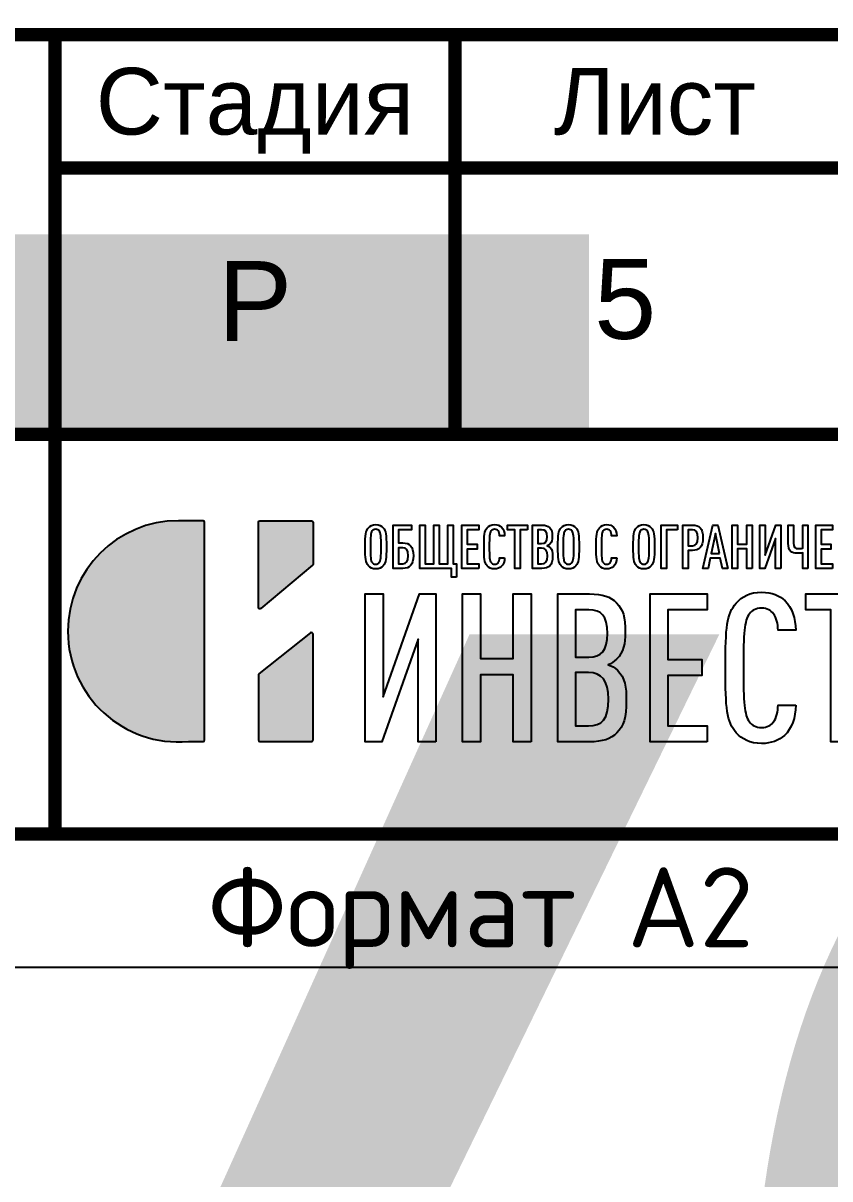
# Model space of a CAD drawing. Header units: millimetres. Extents: x 1642 to 8783, y 1095 to 5441.
# Drawn here: x 5360.8 to 5391.07, y 1828.47 to 1871.84 of the extents above; entities that cross this region are included whole.
import ezdxf
from ezdxf.enums import TextEntityAlignment as Align

# ---------------------------------------------------------------- set-up
doc = ezdxf.new("R2018")
doc.units = ezdxf.units.MM
doc.layers.add('layer 1', color=7, linetype='Continuous')
doc.layers.add('Размеры на чертеже', color=250, linetype='Continuous', lineweight=25)
doc.styles.add('-ISOCPEUR-', font='isocpeur.ttf')
doc.styles.get("Standard").update_dxf_attribs({"font": 'arial.ttf'})

# ---------------------------------------------------------------- blocks, each defined once
blk = doc.blocks.new('Лого')
h = blk.add_hatch(color=151)
h.set_gradient(color1=(158, 191, 227), color2=(46, 54, 92), tint=1, name='HEMISPHERICAL')
edge = h.paths.add_edge_path()
edge.add_spline(control_points=[(0.349, 0.4943), (-0.1909, 0.4468), (-0.6571, 0.8707), (-0.6571, 1.4146), (-0.6571, 1.4146), (-0.6571, 1.9249), (-0.2434, 2.3386), (0.2669, 2.3386), (0.2669, 2.3386), (0.2669, 2.3386), (0.4714, 2.3386), (0.4714, 2.3386), (0.4714, 2.3386), (0.4787, 2.3386), (0.4846, 2.3327), (0.4846, 2.3254), (0.4846, 2.3254), (0.4846, 2.3254), (0.4846, 0.5075), (0.4846, 0.5075), (0.4846, 0.5075), (0.4846, 0.5003), (0.4787, 0.4943), (0.4714, 0.4943), (0.4714, 0.4943), (0.4714, 0.4943), (0.3502, 0.4943), (0.3502, 0.4943), (0.3502, 0.4943), (0.3497, 0.4943), (0.3494, 0.4943), (0.349, 0.4943)], knot_values=[0, 0, 0, 0, 0.111111, 0.111111, 0.111111, 0.111121, 0.222222, 0.222222, 0.222222, 0.222232, 0.333333, 0.333333, 0.333333, 0.333344, 0.444444, 0.444444, 0.444444, 0.444455, 0.555556, 0.555556, 0.555556, 0.555566, 0.666667, 0.666667, 0.666667, 0.666677, 0.777778, 0.777778, 0.777778, 0.777788, 1, 1, 1, 1], degree=3, periodic=0)
edge = h.paths.add_edge_path()
edge.add_spline(control_points=[(0.9551, 1.604), (0.9551, 1.604), (1.3853, 1.966), (1.3853, 1.966), (1.3853, 1.966), (1.3884, 1.9686), (1.39, 1.972), (1.39, 1.9761), (1.39, 1.9761), (1.39, 1.9761), (1.39, 2.3254), (1.39, 2.3254), (1.39, 2.3254), (1.39, 2.3327), (1.3841, 2.3386), (1.3768, 2.3386), (1.3768, 2.3386), (1.3768, 2.3386), (0.9466, 2.3386), (0.9466, 2.3386), (0.9466, 2.3386), (0.9393, 2.3386), (0.9334, 2.3327), (0.9334, 2.3254), (0.9334, 2.3254), (0.9334, 2.3254), (0.9334, 1.6141), (0.9334, 1.6141), (0.9334, 1.6141), (0.9334, 1.6089), (0.9363, 1.6044), (0.941, 1.6021), (0.941, 1.6021), (0.9458, 1.5999), (0.9511, 1.6006), (0.9551, 1.604)], knot_values=[0, 0, 0, 0, 0.1, 0.1, 0.1, 0.10001, 0.2, 0.2, 0.2, 0.20001, 0.3, 0.3, 0.3, 0.30001, 0.4, 0.4, 0.4, 0.40001, 0.5, 0.5, 0.5, 0.50001, 0.6, 0.6, 0.6, 0.60001, 0.7, 0.7, 0.7, 0.70001, 0.8, 0.8, 0.8, 0.80001, 1, 1, 1, 1], degree=3, periodic=0)
edge = h.paths.add_edge_path()
edge.add_spline(control_points=[(0.9384, 1.0593), (0.9384, 1.0593), (1.3686, 1.4007), (1.3686, 1.4007), (1.3686, 1.4007), (1.3727, 1.4039), (1.3779, 1.4045), (1.3826, 1.4023), (1.3826, 1.4023), (1.3873, 1.4), (1.39, 1.3956), (1.39, 1.3904), (1.39, 1.3904), (1.39, 1.3904), (1.39, 0.5075), (1.39, 0.5075), (1.39, 0.5075), (1.39, 0.5003), (1.3841, 0.4943), (1.3768, 0.4943), (1.3768, 0.4943), (1.3768, 0.4943), (0.9466, 0.4943), (0.9466, 0.4943), (0.9466, 0.4943), (0.9393, 0.4943), (0.9334, 0.5003), (0.9334, 0.5075), (0.9334, 0.5075), (0.9334, 0.5075), (0.9334, 1.049), (0.9334, 1.049), (0.9334, 1.049), (0.9334, 1.0531), (0.9351, 1.0567), (0.9384, 1.0593)], knot_values=[0, 0, 0, 0, 0.1, 0.1, 0.1, 0.10001, 0.2, 0.2, 0.2, 0.20001, 0.3, 0.3, 0.3, 0.30001, 0.4, 0.4, 0.4, 0.40001, 0.5, 0.5, 0.5, 0.50001, 0.6, 0.6, 0.6, 0.60001, 0.7, 0.7, 0.7, 0.70001, 0.8, 0.8, 0.8, 0.80001, 1, 1, 1, 1], degree=3, periodic=0)
at = {"layer": 'layer 1', "color": 159}
for points, knots in [([(0.349, 0.4943), (-0.1909, 0.4468), (-0.6571, 0.8707), (-0.6571, 1.4146), (-0.6571, 1.4146), (-0.6571, 1.9249), (-0.2434, 2.3386), (0.2669, 2.3386), (0.2669, 2.3386), (0.2669, 2.3386), (0.4714, 2.3386), (0.4714, 2.3386), (0.4714, 2.3386), (0.4787, 2.3386), (0.4846, 2.3327), (0.4846, 2.3254), (0.4846, 2.3254), (0.4846, 2.3254), (0.4846, 0.5075), (0.4846, 0.5075), (0.4846, 0.5075), (0.4846, 0.5003), (0.4787, 0.4943), (0.4714, 0.4943), (0.4714, 0.4943), (0.4714, 0.4943), (0.3502, 0.4943), (0.3502, 0.4943), (0.3502, 0.4943), (0.3497, 0.4943), (0.3494, 0.4943), (0.349, 0.4943)], [0, 0, 0, 0, 0.111111, 0.111111, 0.111111, 0.111111, 0.222222, 0.222222, 0.222222, 0.222222, 0.333333, 0.333333, 0.333333, 0.333333, 0.444444, 0.444444, 0.444444, 0.444444, 0.555556, 0.555556, 0.555556, 0.555556, 0.666667, 0.666667, 0.666667, 0.666667, 0.777778, 0.777778, 0.777778, 0.777778, 1, 1, 1, 1]), ([(0.9551, 1.604), (0.9551, 1.604), (1.3853, 1.966), (1.3853, 1.966), (1.3853, 1.966), (1.3884, 1.9686), (1.39, 1.972), (1.39, 1.9761), (1.39, 1.9761), (1.39, 1.9761), (1.39, 2.3254), (1.39, 2.3254), (1.39, 2.3254), (1.39, 2.3327), (1.3841, 2.3386), (1.3768, 2.3386), (1.3768, 2.3386), (1.3768, 2.3386), (0.9466, 2.3386), (0.9466, 2.3386), (0.9466, 2.3386), (0.9393, 2.3386), (0.9334, 2.3327), (0.9334, 2.3254), (0.9334, 2.3254), (0.9334, 2.3254), (0.9334, 1.6141), (0.9334, 1.6141), (0.9334, 1.6141), (0.9334, 1.6089), (0.9363, 1.6044), (0.941, 1.6021), (0.941, 1.6021), (0.9458, 1.5999), (0.9511, 1.6006), (0.9551, 1.604)], [0, 0, 0, 0, 0.1, 0.1, 0.1, 0.1, 0.2, 0.2, 0.2, 0.2, 0.3, 0.3, 0.3, 0.3, 0.4, 0.4, 0.4, 0.4, 0.5, 0.5, 0.5, 0.5, 0.6, 0.6, 0.6, 0.6, 0.7, 0.7, 0.7, 0.7, 0.8, 0.8, 0.8, 0.8, 1, 1, 1, 1]), ([(2.0023, 2.1207), (2.0023, 2.2208), (1.9992, 2.2533), (1.9759, 2.2792), (1.9759, 2.2792), (1.9616, 2.2949), (1.9423, 2.3056), (1.9139, 2.3056), (1.9139, 2.3056), (1.8854, 2.3056), (1.8661, 2.2949), (1.8519, 2.2792), (1.8519, 2.2792), (1.8286, 2.2533), (1.8255, 2.2208), (1.8255, 2.1207), (1.8255, 2.1207), (1.8255, 2.0206), (1.8286, 1.9881), (1.8519, 1.9622), (1.8519, 1.9622), (1.8661, 1.9465), (1.8854, 1.9358), (1.9139, 1.9358), (1.9139, 1.9358), (1.9423, 1.9358), (1.9616, 1.9465), (1.9759, 1.9622), (1.9759, 1.9622), (1.9992, 1.9881), (2.0023, 2.0206), (2.0023, 2.1207)], [0, 0, 0, 0, 0.111111, 0.111111, 0.111111, 0.111111, 0.222222, 0.222222, 0.222222, 0.222222, 0.333333, 0.333333, 0.333333, 0.333333, 0.444444, 0.444444, 0.444444, 0.444444, 0.555556, 0.555556, 0.555556, 0.555556, 0.666667, 0.666667, 0.666667, 0.666667, 0.777778, 0.777778, 0.777778, 0.777778, 1, 1, 1, 1]), ([(1.9586, 2.1207), (1.9586, 2.0349), (1.956, 2.0059), (1.9433, 1.9886), (1.9433, 1.9886), (1.9372, 1.9805), (1.9281, 1.9749), (1.9139, 1.9749), (1.9139, 1.9749), (1.8997, 1.9749), (1.89, 1.9805), (1.8839, 1.9886), (1.8839, 1.9886), (1.8712, 2.0059), (1.8692, 2.0349), (1.8692, 2.1207), (1.8692, 2.1207), (1.8692, 2.2065), (1.8712, 2.2355), (1.8839, 2.2528), (1.8839, 2.2528), (1.89, 2.2609), (1.8997, 2.2665), (1.9139, 2.2665), (1.9139, 2.2665), (1.9281, 2.2665), (1.9372, 2.2609), (1.9433, 2.2528), (1.9433, 2.2528), (1.956, 2.2355), (1.9586, 2.2065), (1.9586, 2.1207)], [0, 0, 0, 0, 0.111111, 0.111111, 0.111111, 0.111111, 0.222222, 0.222222, 0.222222, 0.222222, 0.333333, 0.333333, 0.333333, 0.333333, 0.444444, 0.444444, 0.444444, 0.444444, 0.555556, 0.555556, 0.555556, 0.555556, 0.666667, 0.666667, 0.666667, 0.666667, 0.777778, 0.777778, 0.777778, 0.777778, 1, 1, 1, 1]), ([(2.2278, 2.046), (2.2278, 2.1263), (2.1958, 2.1522), (2.1409, 2.1522), (2.1409, 2.1522), (2.1409, 2.1522), (2.1023, 2.1522), (2.1023, 2.1522), (2.1023, 2.1522), (2.1023, 2.1522), (2.1023, 2.2624), (2.1023, 2.2624), (2.1023, 2.2624), (2.1023, 2.2624), (2.2115, 2.2624), (2.2115, 2.2624), (2.2115, 2.2624), (2.2115, 2.2624), (2.2115, 2.3015), (2.2115, 2.3015), (2.2115, 2.3015), (2.2115, 2.3015), (2.0586, 2.3015), (2.0586, 2.3015), (2.0586, 2.3015), (2.0586, 2.3015), (2.0586, 1.9399), (2.0586, 1.9399), (2.0586, 1.9399), (2.0586, 1.9399), (2.1409, 1.9399), (2.1409, 1.9399), (2.1409, 1.9399), (2.1953, 1.9399), (2.2278, 1.9663), (2.2278, 2.046)], [0, 0, 0, 0, 0.1, 0.1, 0.1, 0.1, 0.2, 0.2, 0.2, 0.2, 0.3, 0.3, 0.3, 0.3, 0.4, 0.4, 0.4, 0.4, 0.5, 0.5, 0.5, 0.5, 0.6, 0.6, 0.6, 0.6, 0.7, 0.7, 0.7, 0.7, 0.8, 0.8, 0.8, 0.8, 1, 1, 1, 1]), ([(2.5874, 1.8678), (2.5874, 1.8678), (2.5874, 1.979), (2.5874, 1.979), (2.5874, 1.979), (2.5874, 1.979), (2.5589, 1.979), (2.5589, 1.979), (2.5589, 1.979), (2.5589, 1.979), (2.5589, 2.3015), (2.5589, 2.3015), (2.5589, 2.3015), (2.5589, 2.3015), (2.5153, 2.3015), (2.5153, 2.3015), (2.5153, 2.3015), (2.5153, 2.3015), (2.5153, 1.979), (2.5153, 1.979), (2.5153, 1.979), (2.5153, 1.979), (2.4421, 1.979), (2.4421, 1.979), (2.4421, 1.979), (2.4421, 1.979), (2.4421, 2.3015), (2.4421, 2.3015), (2.4421, 2.3015), (2.4421, 2.3015), (2.3984, 2.3015), (2.3984, 2.3015), (2.3984, 2.3015), (2.3984, 2.3015), (2.3984, 1.979), (2.3984, 1.979), (2.3984, 1.979), (2.3984, 1.979), (2.3253, 1.979), (2.3253, 1.979), (2.3253, 1.979), (2.3253, 1.979), (2.3253, 2.3015), (2.3253, 2.3015), (2.3253, 2.3015), (2.3253, 2.3015), (2.2816, 2.3015), (2.2816, 2.3015), (2.2816, 2.3015), (2.2816, 2.3015), (2.2816, 1.9399), (2.2816, 1.9399), (2.2816, 1.9399), (2.2816, 1.9399), (2.5457, 1.9399), (2.5457, 1.9399), (2.5457, 1.9399), (2.5457, 1.9399), (2.5457, 1.8678), (2.5457, 1.8678), (2.5457, 1.8678), (2.5457, 1.8678), (2.5874, 1.8678), (2.5874, 1.8678)], [0, 0, 0, 0, 0.058824, 0.058824, 0.058824, 0.058824, 0.117647, 0.117647, 0.117647, 0.117647, 0.176471, 0.176471, 0.176471, 0.176471, 0.235294, 0.235294, 0.235294, 0.235294, 0.294118, 0.294118, 0.294118, 0.294118, 0.352941, 0.352941, 0.352941, 0.352941, 0.411765, 0.411765, 0.411765, 0.411765, 0.470588, 0.470588, 0.470588, 0.470588, 0.529412, 0.529412, 0.529412, 0.529412, 0.588235, 0.588235, 0.588235, 0.588235, 0.647059, 0.647059, 0.647059, 0.647059, 0.705882, 0.705882, 0.705882, 0.705882, 0.764706, 0.764706, 0.764706, 0.764706, 0.823529, 0.823529, 0.823529, 0.823529, 0.882353, 0.882353, 0.882353, 0.882353, 1, 1, 1, 1]), ([(2.7733, 1.9399), (2.7733, 1.9399), (2.7733, 1.979), (2.7733, 1.979), (2.7733, 1.979), (2.7733, 1.979), (2.6773, 1.979), (2.6773, 1.979), (2.6773, 1.979), (2.6773, 1.979), (2.6773, 2.1019), (2.6773, 2.1019), (2.6773, 2.1019), (2.6773, 2.1019), (2.7601, 2.1019), (2.7601, 2.1019), (2.7601, 2.1019), (2.7601, 2.1019), (2.7601, 2.141), (2.7601, 2.141), (2.7601, 2.141), (2.7601, 2.141), (2.6773, 2.141), (2.6773, 2.141), (2.6773, 2.141), (2.6773, 2.141), (2.6773, 2.2624), (2.6773, 2.2624), (2.6773, 2.2624), (2.6773, 2.2624), (2.7733, 2.2624), (2.7733, 2.2624), (2.7733, 2.2624), (2.7733, 2.2624), (2.7733, 2.3015), (2.7733, 2.3015), (2.7733, 2.3015), (2.7733, 2.3015), (2.6336, 2.3015), (2.6336, 2.3015), (2.6336, 2.3015), (2.6336, 2.3015), (2.6336, 1.9399), (2.6336, 1.9399), (2.6336, 1.9399), (2.6336, 1.9399), (2.7733, 1.9399), (2.7733, 1.9399)], [0, 0, 0, 0, 0.076923, 0.076923, 0.076923, 0.076923, 0.153846, 0.153846, 0.153846, 0.153846, 0.230769, 0.230769, 0.230769, 0.230769, 0.307692, 0.307692, 0.307692, 0.307692, 0.384615, 0.384615, 0.384615, 0.384615, 0.461538, 0.461538, 0.461538, 0.461538, 0.538462, 0.538462, 0.538462, 0.538462, 0.615385, 0.615385, 0.615385, 0.615385, 0.692308, 0.692308, 0.692308, 0.692308, 0.769231, 0.769231, 0.769231, 0.769231, 0.846154, 0.846154, 0.846154, 0.846154, 1, 1, 1, 1]), ([(2.9897, 2.0293), (2.9897, 2.0293), (2.9465, 2.0293), (2.9465, 2.0293), (2.9465, 2.0293), (2.946, 2.014), (2.9429, 1.9983), (2.9348, 1.9876), (2.9348, 1.9876), (2.9292, 1.9805), (2.9201, 1.9749), (2.9064, 1.9749), (2.9064, 1.9749), (2.8921, 1.9749), (2.8825, 1.9805), (2.8764, 1.9886), (2.8764, 1.9886), (2.8637, 2.0059), (2.8617, 2.0349), (2.8617, 2.1207), (2.8617, 2.1207), (2.8617, 2.2065), (2.8637, 2.2355), (2.8764, 2.2528), (2.8764, 2.2528), (2.8825, 2.2609), (2.8921, 2.2665), (2.9064, 2.2665), (2.9064, 2.2665), (2.9201, 2.2665), (2.9292, 2.2609), (2.9348, 2.2538), (2.9348, 2.2538), (2.9434, 2.2431), (2.946, 2.2279), (2.9465, 2.2126), (2.9465, 2.2126), (2.9465, 2.2126), (2.9897, 2.2126), (2.9897, 2.2126), (2.9897, 2.2126), (2.9891, 2.2421), (2.9805, 2.268), (2.9638, 2.2843), (2.9638, 2.2843), (2.9495, 2.298), (2.9318, 2.3056), (2.9064, 2.3056), (2.9064, 2.3056), (2.8779, 2.3056), (2.8581, 2.2949), (2.8444, 2.2792), (2.8444, 2.2792), (2.8205, 2.2517), (2.818, 2.2208), (2.818, 2.1207), (2.818, 2.1207), (2.818, 2.0206), (2.8205, 1.9897), (2.8444, 1.9622), (2.8444, 1.9622), (2.8581, 1.9465), (2.8779, 1.9358), (2.9064, 1.9358), (2.9064, 1.9358), (2.9302, 1.9358), (2.948, 1.9429), (2.9622, 1.9556), (2.9622, 1.9556), (2.98, 1.9719), (2.9891, 1.9988), (2.9897, 2.0293)], [0, 0, 0, 0, 0.052632, 0.052632, 0.052632, 0.052632, 0.105263, 0.105263, 0.105263, 0.105263, 0.157895, 0.157895, 0.157895, 0.157895, 0.210526, 0.210526, 0.210526, 0.210526, 0.263158, 0.263158, 0.263158, 0.263158, 0.315789, 0.315789, 0.315789, 0.315789, 0.368421, 0.368421, 0.368421, 0.368421, 0.421053, 0.421053, 0.421053, 0.421053, 0.473684, 0.473684, 0.473684, 0.473684, 0.526316, 0.526316, 0.526316, 0.526316, 0.578947, 0.578947, 0.578947, 0.578947, 0.631579, 0.631579, 0.631579, 0.631579, 0.684211, 0.684211, 0.684211, 0.684211, 0.736842, 0.736842, 0.736842, 0.736842, 0.789474, 0.789474, 0.789474, 0.789474, 0.842105, 0.842105, 0.842105, 0.842105, 0.894737, 0.894737, 0.894737, 0.894737, 1, 1, 1, 1]), ([(3.1796, 2.2624), (3.1796, 2.2624), (3.1796, 2.3015), (3.1796, 2.3015), (3.1796, 2.3015), (3.1796, 2.3015), (3.0145, 2.3015), (3.0145, 2.3015), (3.0145, 2.3015), (3.0145, 2.3015), (3.0145, 2.2624), (3.0145, 2.2624), (3.0145, 2.2624), (3.0145, 2.2624), (3.0755, 2.2624), (3.0755, 2.2624), (3.0755, 2.2624), (3.0755, 2.2624), (3.0755, 1.9399), (3.0755, 1.9399), (3.0755, 1.9399), (3.0755, 1.9399), (3.1192, 1.9399), (3.1192, 1.9399), (3.1192, 1.9399), (3.1192, 1.9399), (3.1192, 2.2624), (3.1192, 2.2624), (3.1192, 2.2624), (3.1192, 2.2624), (3.1796, 2.2624), (3.1796, 2.2624)], [0, 0, 0, 0, 0.111111, 0.111111, 0.111111, 0.111111, 0.222222, 0.222222, 0.222222, 0.222222, 0.333333, 0.333333, 0.333333, 0.333333, 0.444444, 0.444444, 0.444444, 0.444444, 0.555556, 0.555556, 0.555556, 0.555556, 0.666667, 0.666667, 0.666667, 0.666667, 0.777778, 0.777778, 0.777778, 0.777778, 1, 1, 1, 1]), ([(3.3904, 2.0415), (3.3904, 2.0725), (3.3874, 2.0968), (3.3686, 2.1151), (3.3686, 2.1151), (3.3625, 2.1207), (3.3543, 2.1258), (3.3462, 2.1283), (3.3462, 2.1283), (3.3533, 2.1314), (3.3604, 2.1359), (3.3665, 2.142), (3.3665, 2.142), (3.3843, 2.1593), (3.3879, 2.1806), (3.3879, 2.2065), (3.3879, 2.2065), (3.3879, 2.2457), (3.3823, 2.2634), (3.3665, 2.2797), (3.3665, 2.2797), (3.3518, 2.2949), (3.3325, 2.3015), (3.3005, 2.3015), (3.3005, 2.3015), (3.3005, 2.3015), (3.2228, 2.3015), (3.2228, 2.3015), (3.2228, 2.3015), (3.2228, 2.3015), (3.2228, 1.9399), (3.2228, 1.9399), (3.2228, 1.9399), (3.2228, 1.9399), (3.3005, 1.9399), (3.3005, 1.9399), (3.3005, 1.9399), (3.3325, 1.9399), (3.3523, 1.9465), (3.367, 1.9617), (3.367, 1.9617), (3.3833, 1.9785), (3.3904, 1.9978), (3.3904, 2.0415)], [0, 0, 0, 0, 0.083333, 0.083333, 0.083333, 0.083333, 0.166667, 0.166667, 0.166667, 0.166667, 0.25, 0.25, 0.25, 0.25, 0.333333, 0.333333, 0.333333, 0.333333, 0.416667, 0.416667, 0.416667, 0.416667, 0.5, 0.5, 0.5, 0.5, 0.583333, 0.583333, 0.583333, 0.583333, 0.666667, 0.666667, 0.666667, 0.666667, 0.75, 0.75, 0.75, 0.75, 0.833333, 0.833333, 0.833333, 0.833333, 1, 1, 1, 1]), ([(3.3442, 2.2045), (3.3442, 2.1634), (3.3295, 2.1466), (3.2985, 2.1466), (3.2985, 2.1466), (3.2985, 2.1466), (3.2665, 2.1466), (3.2665, 2.1466), (3.2665, 2.1466), (3.2665, 2.1466), (3.2665, 2.2624), (3.2665, 2.2624), (3.2665, 2.2624), (3.2665, 2.2624), (3.2985, 2.2624), (3.2985, 2.2624), (3.2985, 2.2624), (3.33, 2.2624), (3.3442, 2.2482), (3.3442, 2.2045)], [0, 0, 0, 0, 0.166667, 0.166667, 0.166667, 0.166667, 0.333333, 0.333333, 0.333333, 0.333333, 0.5, 0.5, 0.5, 0.5, 0.666667, 0.666667, 0.666667, 0.666667, 1, 1, 1, 1]), ([(3.6114, 2.1207), (3.6114, 2.2208), (3.6083, 2.2533), (3.5849, 2.2792), (3.5849, 2.2792), (3.5707, 2.2949), (3.5514, 2.3056), (3.523, 2.3056), (3.523, 2.3056), (3.4945, 2.3056), (3.4752, 2.2949), (3.461, 2.2792), (3.461, 2.2792), (3.4376, 2.2533), (3.4346, 2.2208), (3.4346, 2.1207), (3.4346, 2.1207), (3.4346, 2.0206), (3.4376, 1.9881), (3.461, 1.9622), (3.461, 1.9622), (3.4752, 1.9465), (3.4945, 1.9358), (3.523, 1.9358), (3.523, 1.9358), (3.5514, 1.9358), (3.5707, 1.9465), (3.5849, 1.9622), (3.5849, 1.9622), (3.6083, 1.9881), (3.6114, 2.0206), (3.6114, 2.1207)], [0, 0, 0, 0, 0.111111, 0.111111, 0.111111, 0.111111, 0.222222, 0.222222, 0.222222, 0.222222, 0.333333, 0.333333, 0.333333, 0.333333, 0.444444, 0.444444, 0.444444, 0.444444, 0.555556, 0.555556, 0.555556, 0.555556, 0.666667, 0.666667, 0.666667, 0.666667, 0.777778, 0.777778, 0.777778, 0.777778, 1, 1, 1, 1]), ([(3.5677, 2.1207), (3.5677, 2.0349), (3.5651, 2.0059), (3.5524, 1.9886), (3.5524, 1.9886), (3.5463, 1.9805), (3.5372, 1.9749), (3.523, 1.9749), (3.523, 1.9749), (3.5088, 1.9749), (3.4991, 1.9805), (3.493, 1.9886), (3.493, 1.9886), (3.4803, 2.0059), (3.4783, 2.0349), (3.4783, 2.1207), (3.4783, 2.1207), (3.4783, 2.2065), (3.4803, 2.2355), (3.493, 2.2528), (3.493, 2.2528), (3.4991, 2.2609), (3.5088, 2.2665), (3.523, 2.2665), (3.523, 2.2665), (3.5372, 2.2665), (3.5463, 2.2609), (3.5524, 2.2528), (3.5524, 2.2528), (3.5651, 2.2355), (3.5677, 2.2065), (3.5677, 2.1207)], [0, 0, 0, 0, 0.111111, 0.111111, 0.111111, 0.111111, 0.222222, 0.222222, 0.222222, 0.222222, 0.333333, 0.333333, 0.333333, 0.333333, 0.444444, 0.444444, 0.444444, 0.444444, 0.555556, 0.555556, 0.555556, 0.555556, 0.666667, 0.666667, 0.666667, 0.666667, 0.777778, 0.777778, 0.777778, 0.777778, 1, 1, 1, 1]), ([(3.9258, 2.0293), (3.9258, 2.0293), (3.8826, 2.0293), (3.8826, 2.0293), (3.8826, 2.0293), (3.8821, 2.014), (3.879, 1.9983), (3.8709, 1.9876), (3.8709, 1.9876), (3.8653, 1.9805), (3.8562, 1.9749), (3.8425, 1.9749), (3.8425, 1.9749), (3.8282, 1.9749), (3.8186, 1.9805), (3.8125, 1.9886), (3.8125, 1.9886), (3.7998, 2.0059), (3.7978, 2.0349), (3.7978, 2.1207), (3.7978, 2.1207), (3.7978, 2.2065), (3.7998, 2.2355), (3.8125, 2.2528), (3.8125, 2.2528), (3.8186, 2.2609), (3.8282, 2.2665), (3.8425, 2.2665), (3.8425, 2.2665), (3.8562, 2.2665), (3.8653, 2.2609), (3.8709, 2.2538), (3.8709, 2.2538), (3.8795, 2.2431), (3.8821, 2.2279), (3.8826, 2.2126), (3.8826, 2.2126), (3.8826, 2.2126), (3.9258, 2.2126), (3.9258, 2.2126), (3.9258, 2.2126), (3.9252, 2.2421), (3.9166, 2.268), (3.8999, 2.2843), (3.8999, 2.2843), (3.8856, 2.298), (3.8679, 2.3056), (3.8425, 2.3056), (3.8425, 2.3056), (3.814, 2.3056), (3.7942, 2.2949), (3.7805, 2.2792), (3.7805, 2.2792), (3.7566, 2.2517), (3.7541, 2.2208), (3.7541, 2.1207), (3.7541, 2.1207), (3.7541, 2.0206), (3.7566, 1.9897), (3.7805, 1.9622), (3.7805, 1.9622), (3.7942, 1.9465), (3.814, 1.9358), (3.8425, 1.9358), (3.8425, 1.9358), (3.8663, 1.9358), (3.8841, 1.9429), (3.8983, 1.9556), (3.8983, 1.9556), (3.9161, 1.9719), (3.9252, 1.9988), (3.9258, 2.0293)], [0, 0, 0, 0, 0.052632, 0.052632, 0.052632, 0.052632, 0.105263, 0.105263, 0.105263, 0.105263, 0.157895, 0.157895, 0.157895, 0.157895, 0.210526, 0.210526, 0.210526, 0.210526, 0.263158, 0.263158, 0.263158, 0.263158, 0.315789, 0.315789, 0.315789, 0.315789, 0.368421, 0.368421, 0.368421, 0.368421, 0.421053, 0.421053, 0.421053, 0.421053, 0.473684, 0.473684, 0.473684, 0.473684, 0.526316, 0.526316, 0.526316, 0.526316, 0.578947, 0.578947, 0.578947, 0.578947, 0.631579, 0.631579, 0.631579, 0.631579, 0.684211, 0.684211, 0.684211, 0.684211, 0.736842, 0.736842, 0.736842, 0.736842, 0.789474, 0.789474, 0.789474, 0.789474, 0.842105, 0.842105, 0.842105, 0.842105, 0.894737, 0.894737, 0.894737, 0.894737, 1, 1, 1, 1]), ([(4.2407, 2.1207), (4.2407, 2.2208), (4.2376, 2.2533), (4.2143, 2.2792), (4.2143, 2.2792), (4.2, 2.2949), (4.1807, 2.3056), (4.1523, 2.3056), (4.1523, 2.3056), (4.1238, 2.3056), (4.1045, 2.2949), (4.0903, 2.2792), (4.0903, 2.2792), (4.067, 2.2533), (4.0639, 2.2208), (4.0639, 2.1207), (4.0639, 2.1207), (4.0639, 2.0206), (4.067, 1.9881), (4.0903, 1.9622), (4.0903, 1.9622), (4.1045, 1.9465), (4.1238, 1.9358), (4.1523, 1.9358), (4.1523, 1.9358), (4.1807, 1.9358), (4.2, 1.9465), (4.2143, 1.9622), (4.2143, 1.9622), (4.2376, 1.9881), (4.2407, 2.0206), (4.2407, 2.1207)], [0, 0, 0, 0, 0.111111, 0.111111, 0.111111, 0.111111, 0.222222, 0.222222, 0.222222, 0.222222, 0.333333, 0.333333, 0.333333, 0.333333, 0.444444, 0.444444, 0.444444, 0.444444, 0.555556, 0.555556, 0.555556, 0.555556, 0.666667, 0.666667, 0.666667, 0.666667, 0.777778, 0.777778, 0.777778, 0.777778, 1, 1, 1, 1]), ([(4.197, 2.1207), (4.197, 2.0349), (4.1944, 2.0059), (4.1817, 1.9886), (4.1817, 1.9886), (4.1756, 1.9805), (4.1665, 1.9749), (4.1523, 1.9749), (4.1523, 1.9749), (4.1381, 1.9749), (4.1284, 1.9805), (4.1223, 1.9886), (4.1223, 1.9886), (4.1096, 2.0059), (4.1076, 2.0349), (4.1076, 2.1207), (4.1076, 2.1207), (4.1076, 2.2065), (4.1096, 2.2355), (4.1223, 2.2528), (4.1223, 2.2528), (4.1284, 2.2609), (4.1381, 2.2665), (4.1523, 2.2665), (4.1523, 2.2665), (4.1665, 2.2665), (4.1756, 2.2609), (4.1817, 2.2528), (4.1817, 2.2528), (4.1944, 2.2355), (4.197, 2.2065), (4.197, 2.1207)], [0, 0, 0, 0, 0.111111, 0.111111, 0.111111, 0.111111, 0.222222, 0.222222, 0.222222, 0.222222, 0.333333, 0.333333, 0.333333, 0.333333, 0.444444, 0.444444, 0.444444, 0.444444, 0.555556, 0.555556, 0.555556, 0.555556, 0.666667, 0.666667, 0.666667, 0.666667, 0.777778, 0.777778, 0.777778, 0.777778, 1, 1, 1, 1]), ([(4.4337, 2.2624), (4.4337, 2.2624), (4.4337, 2.3015), (4.4337, 2.3015), (4.4337, 2.3015), (4.4337, 2.3015), (4.297, 2.3015), (4.297, 2.3015), (4.297, 2.3015), (4.297, 2.3015), (4.297, 1.9399), (4.297, 1.9399), (4.297, 1.9399), (4.297, 1.9399), (4.3407, 1.9399), (4.3407, 1.9399), (4.3407, 1.9399), (4.3407, 1.9399), (4.3407, 2.2624), (4.3407, 2.2624), (4.3407, 2.2624), (4.3407, 2.2624), (4.4337, 2.2624), (4.4337, 2.2624)], [0, 0, 0, 0, 0.142857, 0.142857, 0.142857, 0.142857, 0.285714, 0.285714, 0.285714, 0.285714, 0.428571, 0.428571, 0.428571, 0.428571, 0.571429, 0.571429, 0.571429, 0.571429, 0.714286, 0.714286, 0.714286, 0.714286, 1, 1, 1, 1]), ([(4.6455, 2.1959), (4.6455, 2.2761), (4.6145, 2.3015), (4.5596, 2.3015), (4.5596, 2.3015), (4.5596, 2.3015), (4.4784, 2.3015), (4.4784, 2.3015), (4.4784, 2.3015), (4.4784, 2.3015), (4.4784, 1.9399), (4.4784, 1.9399), (4.4784, 1.9399), (4.4784, 1.9399), (4.522, 1.9399), (4.522, 1.9399), (4.522, 1.9399), (4.522, 1.9399), (4.522, 2.0907), (4.522, 2.0907), (4.522, 2.0907), (4.522, 2.0907), (4.5596, 2.0907), (4.5596, 2.0907), (4.5596, 2.0907), (4.6135, 2.0907), (4.6455, 2.1166), (4.6455, 2.1959)], [0, 0, 0, 0, 0.125, 0.125, 0.125, 0.125, 0.25, 0.25, 0.25, 0.25, 0.375, 0.375, 0.375, 0.375, 0.5, 0.5, 0.5, 0.5, 0.625, 0.625, 0.625, 0.625, 0.75, 0.75, 0.75, 0.75, 1, 1, 1, 1]), ([(4.6018, 2.1959), (4.6018, 2.1476), (4.5876, 2.1298), (4.5581, 2.1298), (4.5581, 2.1298), (4.5581, 2.1298), (4.522, 2.1298), (4.522, 2.1298), (4.522, 2.1298), (4.522, 2.1298), (4.522, 2.2624), (4.522, 2.2624), (4.522, 2.2624), (4.522, 2.2624), (4.5581, 2.2624), (4.5581, 2.2624), (4.5581, 2.2624), (4.5876, 2.2624), (4.6018, 2.2446), (4.6018, 2.1959)], [0, 0, 0, 0, 0.166667, 0.166667, 0.166667, 0.166667, 0.333333, 0.333333, 0.333333, 0.333333, 0.5, 0.5, 0.5, 0.5, 0.666667, 0.666667, 0.666667, 0.666667, 1, 1, 1, 1]), ([(4.8542, 1.9399), (4.8542, 1.9399), (4.7704, 2.3015), (4.7704, 2.3015), (4.7704, 2.3015), (4.7704, 2.3015), (4.7283, 2.3015), (4.7283, 2.3015), (4.7283, 2.3015), (4.7283, 2.3015), (4.6439, 1.9399), (4.6439, 1.9399), (4.6439, 1.9399), (4.6439, 1.9399), (4.6897, 1.9399), (4.6897, 1.9399), (4.6897, 1.9399), (4.6897, 1.9399), (4.7069, 2.0252), (4.7069, 2.0252), (4.7069, 2.0252), (4.7069, 2.0252), (4.7907, 2.0252), (4.7907, 2.0252), (4.7907, 2.0252), (4.7907, 2.0252), (4.808, 1.9399), (4.808, 1.9399), (4.808, 1.9399), (4.808, 1.9399), (4.8542, 1.9399), (4.8542, 1.9399)], [0, 0, 0, 0, 0.111111, 0.111111, 0.111111, 0.111111, 0.222222, 0.222222, 0.222222, 0.222222, 0.333333, 0.333333, 0.333333, 0.333333, 0.444444, 0.444444, 0.444444, 0.444444, 0.555556, 0.555556, 0.555556, 0.555556, 0.666667, 0.666667, 0.666667, 0.666667, 0.777778, 0.777778, 0.777778, 0.777778, 1, 1, 1, 1]), ([(4.7826, 2.0643), (4.7826, 2.0643), (4.7151, 2.0643), (4.7151, 2.0643), (4.7151, 2.0643), (4.7151, 2.0643), (4.7491, 2.2309), (4.7491, 2.2309), (4.7491, 2.2309), (4.7491, 2.2309), (4.7826, 2.0643), (4.7826, 2.0643)], [0, 0, 0, 0, 0.25, 0.25, 0.25, 0.25, 0.5, 0.5, 0.5, 0.5, 1, 1, 1, 1]), ([(5.0569, 1.9399), (5.0569, 1.9399), (5.0569, 2.3015), (5.0569, 2.3015), (5.0569, 2.3015), (5.0569, 2.3015), (5.0132, 2.3015), (5.0132, 2.3015), (5.0132, 2.3015), (5.0132, 2.3015), (5.0132, 2.1436), (5.0132, 2.1436), (5.0132, 2.1436), (5.0132, 2.1436), (4.933, 2.1436), (4.933, 2.1436), (4.933, 2.1436), (4.933, 2.1436), (4.933, 2.3015), (4.933, 2.3015), (4.933, 2.3015), (4.933, 2.3015), (4.8893, 2.3015), (4.8893, 2.3015), (4.8893, 2.3015), (4.8893, 2.3015), (4.8893, 1.9399), (4.8893, 1.9399), (4.8893, 1.9399), (4.8893, 1.9399), (4.933, 1.9399), (4.933, 1.9399), (4.933, 1.9399), (4.933, 1.9399), (4.933, 2.1039), (4.933, 2.1039), (4.933, 2.1039), (4.933, 2.1039), (5.0132, 2.1039), (5.0132, 2.1039), (5.0132, 2.1039), (5.0132, 2.1039), (5.0132, 1.9399), (5.0132, 1.9399), (5.0132, 1.9399), (5.0132, 1.9399), (5.0569, 1.9399), (5.0569, 1.9399)], [0, 0, 0, 0, 0.076923, 0.076923, 0.076923, 0.076923, 0.153846, 0.153846, 0.153846, 0.153846, 0.230769, 0.230769, 0.230769, 0.230769, 0.307692, 0.307692, 0.307692, 0.307692, 0.384615, 0.384615, 0.384615, 0.384615, 0.461538, 0.461538, 0.461538, 0.461538, 0.538462, 0.538462, 0.538462, 0.538462, 0.615385, 0.615385, 0.615385, 0.615385, 0.692308, 0.692308, 0.692308, 0.692308, 0.769231, 0.769231, 0.769231, 0.769231, 0.846154, 0.846154, 0.846154, 0.846154, 1, 1, 1, 1]), ([(5.2946, 1.9399), (5.2946, 1.9399), (5.2946, 2.3015), (5.2946, 2.3015), (5.2946, 2.3015), (5.2946, 2.3015), (5.2545, 2.3015), (5.2545, 2.3015), (5.2545, 2.3015), (5.2545, 2.3015), (5.1656, 2.0501), (5.1656, 2.0501), (5.1656, 2.0501), (5.1656, 2.0501), (5.1656, 2.3015), (5.1656, 2.3015), (5.1656, 2.3015), (5.1656, 2.3015), (5.1219, 2.3015), (5.1219, 2.3015), (5.1219, 2.3015), (5.1219, 2.3015), (5.1219, 1.9399), (5.1219, 1.9399), (5.1219, 1.9399), (5.1219, 1.9399), (5.1625, 1.9399), (5.1625, 1.9399), (5.1625, 1.9399), (5.1625, 1.9399), (5.2509, 2.1908), (5.2509, 2.1908), (5.2509, 2.1908), (5.2509, 2.1908), (5.2509, 1.9399), (5.2509, 1.9399), (5.2509, 1.9399), (5.2509, 1.9399), (5.2946, 1.9399), (5.2946, 1.9399)], [0, 0, 0, 0, 0.090909, 0.090909, 0.090909, 0.090909, 0.181818, 0.181818, 0.181818, 0.181818, 0.272727, 0.272727, 0.272727, 0.272727, 0.363636, 0.363636, 0.363636, 0.363636, 0.454545, 0.454545, 0.454545, 0.454545, 0.545455, 0.545455, 0.545455, 0.545455, 0.636364, 0.636364, 0.636364, 0.636364, 0.727273, 0.727273, 0.727273, 0.727273, 0.818182, 0.818182, 0.818182, 0.818182, 1, 1, 1, 1]), ([(5.5227, 1.9399), (5.5227, 1.9399), (5.5227, 2.3015), (5.5227, 2.3015), (5.5227, 2.3015), (5.5227, 2.3015), (5.479, 2.3015), (5.479, 2.3015), (5.479, 2.3015), (5.479, 2.3015), (5.479, 2.1085), (5.479, 2.1085), (5.479, 2.1085), (5.4658, 2.1065), (5.4546, 2.1055), (5.4404, 2.1055), (5.4404, 2.1055), (5.4165, 2.1055), (5.4013, 2.1141), (5.4013, 2.1532), (5.4013, 2.1532), (5.4013, 2.1532), (5.4013, 2.3015), (5.4013, 2.3015), (5.4013, 2.3015), (5.4013, 2.3015), (5.3576, 2.3015), (5.3576, 2.3015), (5.3576, 2.3015), (5.3576, 2.3015), (5.3576, 2.1486), (5.3576, 2.1486), (5.3576, 2.1486), (5.3576, 2.0867), (5.384, 2.0664), (5.4338, 2.0664), (5.4338, 2.0664), (5.4485, 2.0664), (5.4627, 2.0674), (5.479, 2.0699), (5.479, 2.0699), (5.479, 2.0699), (5.479, 1.9399), (5.479, 1.9399), (5.479, 1.9399), (5.479, 1.9399), (5.5227, 1.9399), (5.5227, 1.9399)], [0, 0, 0, 0, 0.076923, 0.076923, 0.076923, 0.076923, 0.153846, 0.153846, 0.153846, 0.153846, 0.230769, 0.230769, 0.230769, 0.230769, 0.307692, 0.307692, 0.307692, 0.307692, 0.384615, 0.384615, 0.384615, 0.384615, 0.461538, 0.461538, 0.461538, 0.461538, 0.538462, 0.538462, 0.538462, 0.538462, 0.615385, 0.615385, 0.615385, 0.615385, 0.692308, 0.692308, 0.692308, 0.692308, 0.769231, 0.769231, 0.769231, 0.769231, 0.846154, 0.846154, 0.846154, 0.846154, 1, 1, 1, 1]), ([(5.7273, 1.9399), (5.7273, 1.9399), (5.7273, 1.979), (5.7273, 1.979), (5.7273, 1.979), (5.7273, 1.979), (5.6314, 1.979), (5.6314, 1.979), (5.6314, 1.979), (5.6314, 1.979), (5.6314, 2.1019), (5.6314, 2.1019), (5.6314, 2.1019), (5.6314, 2.1019), (5.7141, 2.1019), (5.7141, 2.1019), (5.7141, 2.1019), (5.7141, 2.1019), (5.7141, 2.141), (5.7141, 2.141), (5.7141, 2.141), (5.7141, 2.141), (5.6314, 2.141), (5.6314, 2.141), (5.6314, 2.141), (5.6314, 2.141), (5.6314, 2.2624), (5.6314, 2.2624), (5.6314, 2.2624), (5.6314, 2.2624), (5.7273, 2.2624), (5.7273, 2.2624), (5.7273, 2.2624), (5.7273, 2.2624), (5.7273, 2.3015), (5.7273, 2.3015), (5.7273, 2.3015), (5.7273, 2.3015), (5.5877, 2.3015), (5.5877, 2.3015), (5.5877, 2.3015), (5.5877, 2.3015), (5.5877, 1.9399), (5.5877, 1.9399), (5.5877, 1.9399), (5.5877, 1.9399), (5.7273, 1.9399), (5.7273, 1.9399)], [0, 0, 0, 0, 0.076923, 0.076923, 0.076923, 0.076923, 0.153846, 0.153846, 0.153846, 0.153846, 0.230769, 0.230769, 0.230769, 0.230769, 0.307692, 0.307692, 0.307692, 0.307692, 0.384615, 0.384615, 0.384615, 0.384615, 0.461538, 0.461538, 0.461538, 0.461538, 0.538462, 0.538462, 0.538462, 0.538462, 0.615385, 0.615385, 0.615385, 0.615385, 0.692308, 0.692308, 0.692308, 0.692308, 0.769231, 0.769231, 0.769231, 0.769231, 0.846154, 0.846154, 0.846154, 0.846154, 1, 1, 1, 1]), ([(2.1841, 2.046), (2.1841, 1.9973), (2.1689, 1.979), (2.1404, 1.979), (2.1404, 1.979), (2.1404, 1.979), (2.1023, 1.979), (2.1023, 1.979), (2.1023, 1.979), (2.1023, 1.979), (2.1023, 2.1126), (2.1023, 2.1126), (2.1023, 2.1126), (2.1023, 2.1126), (2.1404, 2.1126), (2.1404, 2.1126), (2.1404, 2.1126), (2.1689, 2.1126), (2.1841, 2.0948), (2.1841, 2.046)], [0, 0, 0, 0, 0.166667, 0.166667, 0.166667, 0.166667, 0.333333, 0.333333, 0.333333, 0.333333, 0.5, 0.5, 0.5, 0.5, 0.666667, 0.666667, 0.666667, 0.666667, 1, 1, 1, 1]), ([(3.3467, 2.044), (3.3467, 1.9942), (3.331, 1.979), (3.298, 1.979), (3.298, 1.979), (3.298, 1.979), (3.2665, 1.979), (3.2665, 1.979), (3.2665, 1.979), (3.2665, 1.979), (3.2665, 2.109), (3.2665, 2.109), (3.2665, 2.109), (3.2665, 2.109), (3.298, 2.109), (3.298, 2.109), (3.298, 2.109), (3.3305, 2.109), (3.3467, 2.0907), (3.3467, 2.044)], [0, 0, 0, 0, 0.166667, 0.166667, 0.166667, 0.166667, 0.333333, 0.333333, 0.333333, 0.333333, 0.5, 0.5, 0.5, 0.5, 0.666667, 0.666667, 0.666667, 0.666667, 1, 1, 1, 1]), ([(5.4204, 0.7969), (5.4204, 0.7969), (5.2728, 0.7969), (5.2728, 0.7969), (5.2728, 0.7969), (5.2711, 0.7448), (5.2607, 0.691), (5.2329, 0.6546), (5.2329, 0.6546), (5.2138, 0.6303), (5.1826, 0.6112), (5.1357, 0.6112), (5.1357, 0.6112), (5.0871, 0.6112), (5.0541, 0.6303), (5.0333, 0.658), (5.0333, 0.658), (4.9899, 0.7171), (4.983, 0.816), (4.983, 1.1093), (4.983, 1.1093), (4.983, 1.4026), (4.9899, 1.5015), (5.0333, 1.5606), (5.0333, 1.5606), (5.0541, 1.5883), (5.0871, 1.6074), (5.1357, 1.6074), (5.1357, 1.6074), (5.1826, 1.6074), (5.2138, 1.5883), (5.2329, 1.564), (5.2329, 1.564), (5.2624, 1.5276), (5.2711, 1.4755), (5.2728, 1.4234), (5.2728, 1.4234), (5.2728, 1.4234), (5.4204, 1.4234), (5.4204, 1.4234), (5.4204, 1.4234), (5.4186, 1.5241), (5.3891, 1.6126), (5.3318, 1.6682), (5.3318, 1.6682), (5.2832, 1.715), (5.2225, 1.7411), (5.1357, 1.7411), (5.1357, 1.7411), (5.0385, 1.7411), (4.9708, 1.7046), (4.924, 1.6508), (4.924, 1.6508), (4.8424, 1.5571), (4.8337, 1.4512), (4.8337, 1.1093), (4.8337, 1.1093), (4.8337, 0.7674), (4.8424, 0.6615), (4.924, 0.5678), (4.924, 0.5678), (4.9708, 0.514), (5.0385, 0.4775), (5.1357, 0.4775), (5.1357, 0.4775), (5.2173, 0.4775), (5.278, 0.5018), (5.3266, 0.5452), (5.3266, 0.5452), (5.3874, 0.6008), (5.4186, 0.6928), (5.4204, 0.7969)], [0, 0, 0, 0, 0.052632, 0.052632, 0.052632, 0.052632, 0.105263, 0.105263, 0.105263, 0.105263, 0.157895, 0.157895, 0.157895, 0.157895, 0.210526, 0.210526, 0.210526, 0.210526, 0.263158, 0.263158, 0.263158, 0.263158, 0.315789, 0.315789, 0.315789, 0.315789, 0.368421, 0.368421, 0.368421, 0.368421, 0.421053, 0.421053, 0.421053, 0.421053, 0.473684, 0.473684, 0.473684, 0.473684, 0.526316, 0.526316, 0.526316, 0.526316, 0.578947, 0.578947, 0.578947, 0.578947, 0.631579, 0.631579, 0.631579, 0.631579, 0.684211, 0.684211, 0.684211, 0.684211, 0.736842, 0.736842, 0.736842, 0.736842, 0.789474, 0.789474, 0.789474, 0.789474, 0.842105, 0.842105, 0.842105, 0.842105, 0.894737, 0.894737, 0.894737, 0.894737, 1, 1, 1, 1]), ([(2.416, 0.4914), (2.416, 0.4914), (2.416, 1.7272), (2.416, 1.7272), (2.416, 1.7272), (2.416, 1.7272), (2.2789, 1.7272), (2.2789, 1.7272), (2.2789, 1.7272), (2.2789, 1.7272), (1.9752, 0.8681), (1.9752, 0.8681), (1.9752, 0.8681), (1.9752, 0.8681), (1.9752, 1.7272), (1.9752, 1.7272), (1.9752, 1.7272), (1.9752, 1.7272), (1.826, 1.7272), (1.826, 1.7272), (1.826, 1.7272), (1.826, 1.7272), (1.826, 0.4914), (1.826, 0.4914), (1.826, 0.4914), (1.826, 0.4914), (1.9648, 0.4914), (1.9648, 0.4914), (1.9648, 0.4914), (1.9648, 0.4914), (2.2668, 1.3488), (2.2668, 1.3488), (2.2668, 1.3488), (2.2668, 1.3488), (2.2668, 0.4914), (2.2668, 0.4914), (2.2668, 0.4914), (2.2668, 0.4914), (2.416, 0.4914), (2.416, 0.4914)], [0, 0, 0, 0, 0.090909, 0.090909, 0.090909, 0.090909, 0.181818, 0.181818, 0.181818, 0.181818, 0.272727, 0.272727, 0.272727, 0.272727, 0.363636, 0.363636, 0.363636, 0.363636, 0.454545, 0.454545, 0.454545, 0.454545, 0.545455, 0.545455, 0.545455, 0.545455, 0.636364, 0.636364, 0.636364, 0.636364, 0.727273, 0.727273, 0.727273, 0.727273, 0.818182, 0.818182, 0.818182, 0.818182, 1, 1, 1, 1]), ([(3.211, 0.4914), (3.211, 0.4914), (3.211, 1.7272), (3.211, 1.7272), (3.211, 1.7272), (3.211, 1.7272), (3.0617, 1.7272), (3.0617, 1.7272), (3.0617, 1.7272), (3.0617, 1.7272), (3.0617, 1.1874), (3.0617, 1.1874), (3.0617, 1.1874), (3.0617, 1.1874), (2.7875, 1.1874), (2.7875, 1.1874), (2.7875, 1.1874), (2.7875, 1.1874), (2.7875, 1.7272), (2.7875, 1.7272), (2.7875, 1.7272), (2.7875, 1.7272), (2.6382, 1.7272), (2.6382, 1.7272), (2.6382, 1.7272), (2.6382, 1.7272), (2.6382, 0.4914), (2.6382, 0.4914), (2.6382, 0.4914), (2.6382, 0.4914), (2.7875, 0.4914), (2.7875, 0.4914), (2.7875, 0.4914), (2.7875, 0.4914), (2.7875, 1.052), (2.7875, 1.052), (2.7875, 1.052), (2.7875, 1.052), (3.0617, 1.052), (3.0617, 1.052), (3.0617, 1.052), (3.0617, 1.052), (3.0617, 0.4914), (3.0617, 0.4914), (3.0617, 0.4914), (3.0617, 0.4914), (3.211, 0.4914), (3.211, 0.4914)], [0, 0, 0, 0, 0.076923, 0.076923, 0.076923, 0.076923, 0.153846, 0.153846, 0.153846, 0.153846, 0.230769, 0.230769, 0.230769, 0.230769, 0.307692, 0.307692, 0.307692, 0.307692, 0.384615, 0.384615, 0.384615, 0.384615, 0.461538, 0.461538, 0.461538, 0.461538, 0.538462, 0.538462, 0.538462, 0.538462, 0.615385, 0.615385, 0.615385, 0.615385, 0.692308, 0.692308, 0.692308, 0.692308, 0.769231, 0.769231, 0.769231, 0.769231, 0.846154, 0.846154, 0.846154, 0.846154, 1, 1, 1, 1]), ([(4.0059, 0.8385), (4.0059, 0.9444), (3.9954, 1.0277), (3.9312, 1.0902), (3.9312, 1.0902), (3.9104, 1.1093), (3.8826, 1.1267), (3.8549, 1.1353), (3.8549, 1.1353), (3.8792, 1.1457), (3.9035, 1.1614), (3.9243, 1.1822), (3.9243, 1.1822), (3.985, 1.2412), (3.9972, 1.3141), (3.9972, 1.4026), (3.9972, 1.4026), (3.9972, 1.5363), (3.9781, 1.597), (3.9243, 1.6525), (3.9243, 1.6525), (3.8739, 1.7046), (3.808, 1.7272), (3.6987, 1.7272), (3.6987, 1.7272), (3.6987, 1.7272), (3.4331, 1.7272), (3.4331, 1.7272), (3.4331, 1.7272), (3.4331, 1.7272), (3.4331, 0.4914), (3.4331, 0.4914), (3.4331, 0.4914), (3.4331, 0.4914), (3.6987, 0.4914), (3.6987, 0.4914), (3.6987, 0.4914), (3.808, 0.4914), (3.8757, 0.514), (3.926, 0.5661), (3.926, 0.5661), (3.9816, 0.6233), (4.0059, 0.6893), (4.0059, 0.8385)], [0, 0, 0, 0, 0.083333, 0.083333, 0.083333, 0.083333, 0.166667, 0.166667, 0.166667, 0.166667, 0.25, 0.25, 0.25, 0.25, 0.333333, 0.333333, 0.333333, 0.333333, 0.416667, 0.416667, 0.416667, 0.416667, 0.5, 0.5, 0.5, 0.5, 0.583333, 0.583333, 0.583333, 0.583333, 0.666667, 0.666667, 0.666667, 0.666667, 0.75, 0.75, 0.75, 0.75, 0.833333, 0.833333, 0.833333, 0.833333, 1, 1, 1, 1]), ([(4.681, 0.4914), (4.681, 0.4914), (4.681, 0.6251), (4.681, 0.6251), (4.681, 0.6251), (4.681, 0.6251), (4.353, 0.6251), (4.353, 0.6251), (4.353, 0.6251), (4.353, 0.6251), (4.353, 1.0451), (4.353, 1.0451), (4.353, 1.0451), (4.353, 1.0451), (4.6359, 1.0451), (4.6359, 1.0451), (4.6359, 1.0451), (4.6359, 1.0451), (4.6359, 1.1787), (4.6359, 1.1787), (4.6359, 1.1787), (4.6359, 1.1787), (4.353, 1.1787), (4.353, 1.1787), (4.353, 1.1787), (4.353, 1.1787), (4.353, 1.5935), (4.353, 1.5935), (4.353, 1.5935), (4.353, 1.5935), (4.681, 1.5935), (4.681, 1.5935), (4.681, 1.5935), (4.681, 1.5935), (4.681, 1.7272), (4.681, 1.7272), (4.681, 1.7272), (4.681, 1.7272), (4.2037, 1.7272), (4.2037, 1.7272), (4.2037, 1.7272), (4.2037, 1.7272), (4.2037, 0.4914), (4.2037, 0.4914), (4.2037, 0.4914), (4.2037, 0.4914), (4.681, 0.4914), (4.681, 0.4914)], [0, 0, 0, 0, 0.076923, 0.076923, 0.076923, 0.076923, 0.153846, 0.153846, 0.153846, 0.153846, 0.230769, 0.230769, 0.230769, 0.230769, 0.307692, 0.307692, 0.307692, 0.307692, 0.384615, 0.384615, 0.384615, 0.384615, 0.461538, 0.461538, 0.461538, 0.461538, 0.538462, 0.538462, 0.538462, 0.538462, 0.615385, 0.615385, 0.615385, 0.615385, 0.692308, 0.692308, 0.692308, 0.692308, 0.769231, 0.769231, 0.769231, 0.769231, 0.846154, 0.846154, 0.846154, 0.846154, 1, 1, 1, 1]), ([(6.0695, 1.5935), (6.0695, 1.5935), (6.0695, 1.7272), (6.0695, 1.7272), (6.0695, 1.7272), (6.0695, 1.7272), (5.5054, 1.7272), (5.5054, 1.7272), (5.5054, 1.7272), (5.5054, 1.7272), (5.5054, 1.5935), (5.5054, 1.5935), (5.5054, 1.5935), (5.5054, 1.5935), (5.7137, 1.5935), (5.7137, 1.5935), (5.7137, 1.5935), (5.7137, 1.5935), (5.7137, 0.4914), (5.7137, 0.4914), (5.7137, 0.4914), (5.7137, 0.4914), (5.8629, 0.4914), (5.8629, 0.4914), (5.8629, 0.4914), (5.8629, 0.4914), (5.8629, 1.5935), (5.8629, 1.5935), (5.8629, 1.5935), (5.8629, 1.5935), (6.0695, 1.5935), (6.0695, 1.5935)], [0, 0, 0, 0, 0.111111, 0.111111, 0.111111, 0.111111, 0.222222, 0.222222, 0.222222, 0.222222, 0.333333, 0.333333, 0.333333, 0.333333, 0.444444, 0.444444, 0.444444, 0.444444, 0.555556, 0.555556, 0.555556, 0.555556, 0.666667, 0.666667, 0.666667, 0.666667, 0.777778, 0.777778, 0.777778, 0.777778, 1, 1, 1, 1]), ([(3.8479, 1.3957), (3.8479, 1.2551), (3.7976, 1.1978), (3.6917, 1.1978), (3.6917, 1.1978), (3.6917, 1.1978), (3.5824, 1.1978), (3.5824, 1.1978), (3.5824, 1.1978), (3.5824, 1.1978), (3.5824, 1.5935), (3.5824, 1.5935), (3.5824, 1.5935), (3.5824, 1.5935), (3.6917, 1.5935), (3.6917, 1.5935), (3.6917, 1.5935), (3.7993, 1.5935), (3.8479, 1.5449), (3.8479, 1.3957)], [0, 0, 0, 0, 0.166667, 0.166667, 0.166667, 0.166667, 0.333333, 0.333333, 0.333333, 0.333333, 0.5, 0.5, 0.5, 0.5, 0.666667, 0.666667, 0.666667, 0.666667, 1, 1, 1, 1]), ([(0.9384, 1.0593), (0.9384, 1.0593), (1.3686, 1.4007), (1.3686, 1.4007), (1.3686, 1.4007), (1.3727, 1.4039), (1.3779, 1.4045), (1.3826, 1.4023), (1.3826, 1.4023), (1.3873, 1.4), (1.39, 1.3956), (1.39, 1.3904), (1.39, 1.3904), (1.39, 1.3904), (1.39, 0.5075), (1.39, 0.5075), (1.39, 0.5075), (1.39, 0.5003), (1.3841, 0.4943), (1.3768, 0.4943), (1.3768, 0.4943), (1.3768, 0.4943), (0.9466, 0.4943), (0.9466, 0.4943), (0.9466, 0.4943), (0.9393, 0.4943), (0.9334, 0.5003), (0.9334, 0.5075), (0.9334, 0.5075), (0.9334, 0.5075), (0.9334, 1.049), (0.9334, 1.049), (0.9334, 1.049), (0.9334, 1.0531), (0.9351, 1.0567), (0.9384, 1.0593)], [0, 0, 0, 0, 0.1, 0.1, 0.1, 0.1, 0.2, 0.2, 0.2, 0.2, 0.3, 0.3, 0.3, 0.3, 0.4, 0.4, 0.4, 0.4, 0.5, 0.5, 0.5, 0.5, 0.6, 0.6, 0.6, 0.6, 0.7, 0.7, 0.7, 0.7, 0.8, 0.8, 0.8, 0.8, 1, 1, 1, 1]), ([(3.8566, 0.8472), (3.8566, 0.6771), (3.8028, 0.6251), (3.69, 0.6251), (3.69, 0.6251), (3.69, 0.6251), (3.5824, 0.6251), (3.5824, 0.6251), (3.5824, 0.6251), (3.5824, 0.6251), (3.5824, 1.0694), (3.5824, 1.0694), (3.5824, 1.0694), (3.5824, 1.0694), (3.69, 1.0694), (3.69, 1.0694), (3.69, 1.0694), (3.8011, 1.0694), (3.8566, 1.0069), (3.8566, 0.8472)], [0, 0, 0, 0, 0.166667, 0.166667, 0.166667, 0.166667, 0.333333, 0.333333, 0.333333, 0.333333, 0.5, 0.5, 0.5, 0.5, 0.666667, 0.666667, 0.666667, 0.666667, 1, 1, 1, 1])]:
    blk.add_open_spline(points, degree=3, knots=knots, dxfattribs=at)
blk = doc.blocks.new('*U306')
blk.add_lwpolyline([(0, 123), (594, 123), (594, -297), (0, -297)], close=True)
at = {"const_width": 0.5}
blk.add_lwpolyline([(20, 118), (589, 118), (589, -292), (20, -292)], close=True, dxfattribs=at)
for points in [[(404, -262), (589, -262)], [(539, -262), (539, -292)], [(554, -262), (554, -277)], [(539, -267), (589, -267)], [(469, -277), (589, -277)]]:
    blk.add_lwpolyline(points, dxfattribs=at)
at = {"xscale": 4.492609629394886, "yscale": 4.492609629394886, "zscale": 4.492609629394886}
blk.add_blockref('Лого', (542.434, -290.745), dxfattribs=at)
for s, height, p in [('Стадия', 2.5, (546.5, -264.5)), ('Лист', 2.5, (561.5, -264.5)), ('Р', 3, (546.5, -272))]:
    blk.add_text(s, height=height).set_placement(p, align=Align.MIDDLE_CENTER)
blk.add_attdef('РАЗРАБОТАЛ', text='', height=2.5).set_placement((424.501, -264.224), align=Align.MIDDLE_LEFT)
at = {"flags": 8}
for tag, height, p in [('ДАТА', 2.5, (464.074, -264.402)), ('ЛИСТ', 3, (560.388, -271.915)), ('ЛИСТОВ', 3, (577.888, -271.915))]:
    blk.add_attdef(tag, text='', height=height, dxfattribs=at).set_placement(p, align=Align.MIDDLE_CENTER)
blk.add_attdef('ПРОВЕРИЛ', (424.749, -270.729), '', height=2.5)
at = {"lineweight": 30, "flags": 104}
for tag, p in [('ТЕПЛОВЫЕ_СЕТИ', (504, -269.5)), ('ИМЯ_ЧЕРТЕЖА', (504, -284.5))]:
    blk.add_attdef(tag, text='', height=3, dxfattribs=at).set_placement(p, align=Align.MIDDLE_CENTER)
at = {"style": '-ISOCPEUR-', "flags": 8}
blk.add_attdef('ФОРМАТ', text='', height=3, dxfattribs=at).set_placement((554.972, -294.745), align=Align.MIDDLE_CENTER)

msp = doc.modelspace()

# ---------------------------------------------------------------- block references
at = {"layer": 'Размеры на чертеже', "lineweight": 90}
ref = msp.add_blockref('*U306', (4822.999, 2133.407), dxfattribs=at)
lines = msp.add_mtext('Узел трубопровода №1', dxfattribs={"layer": '0', "insert": (5326.999, 1848.907), "char_height": 70, "attachment_point": 1})
ref.add_attrib('ИМЯ_ЧЕРТЕЖА', '', (5326.999, 1848.907), dxfattribs={"flags": 104}).embed_mtext(lines)
ref.add_attrib('ЛИСТ', '5', dxfattribs={"layer": '0', "height": 3, "flags": 8}).set_placement((5383.387, 1861.491), align=Align.MIDDLE_CENTER)
lines = msp.add_mtext('Тепловые сети', dxfattribs={"layer": '0', "insert": (5326.999, 1863.907), "char_height": 70, "attachment_point": 1})
ref.add_attrib('ТЕПЛОВЫЕ_СЕТИ', '', (5326.999, 1863.907), dxfattribs={"flags": 104}).embed_mtext(lines)
ref.add_attrib('ФОРМАТ', 'Формат А2', dxfattribs={"layer": '0', "height": 3, "style": '-ISOCPEUR-', "flags": 8}).set_placement((5377.971, 1838.662), align=Align.MIDDLE_CENTER)

doc.saveas('drawing.dxf')
